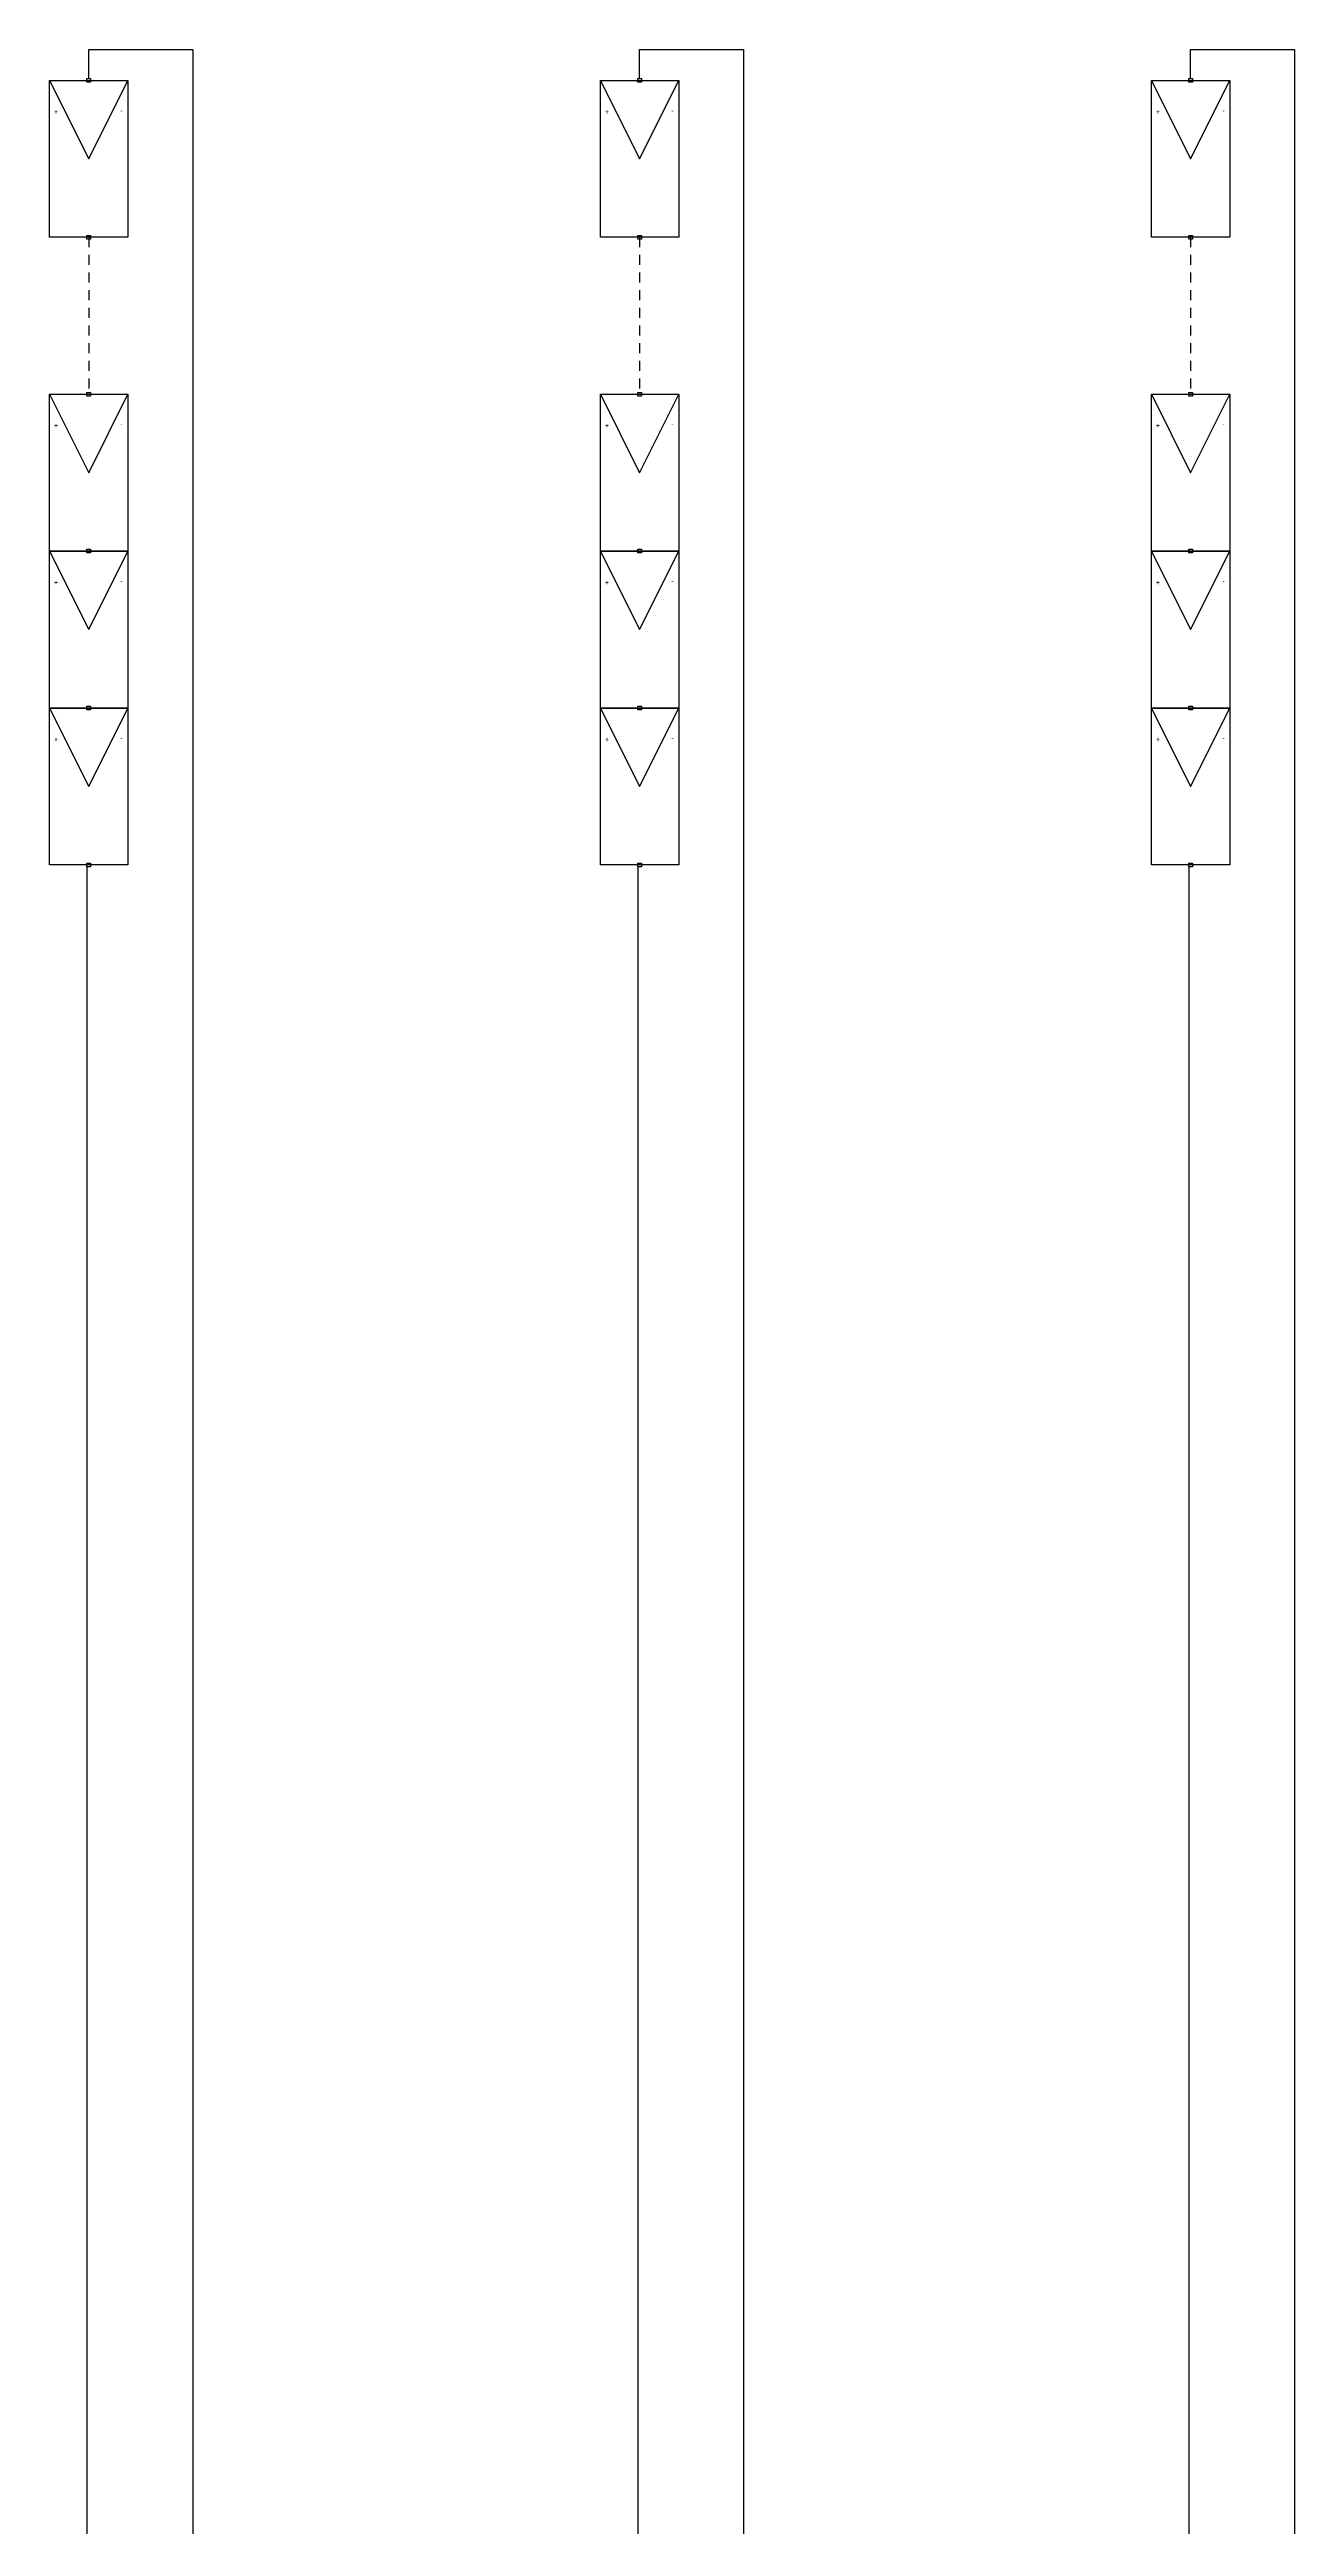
# Model space of a CAD drawing. Header units: inches. Extents: x 3 to 127, y -3 to 89.
# Drawn here: x 74.53 to 90.4, y 41.04 to 72.61 of the extents above; entities that cross this region are included whole.
import ezdxf

# ---------------------------------------------------------------- set-up
doc = ezdxf.new("R2010")
doc.units = ezdxf.units.IN
doc.header["$MEASUREMENT"] = 0
doc.linetypes.add('HIDDEN2', pattern=[0.1875, 0.125, -0.0625])
for name, color, linetype in [('GRY_20AWG', 9, 'Continuous'), ('SYMS', 7, 'Continuous'), ('WHT_12AWG', 7, 'Continuous')]:
    doc.layers.add(name, color=color, linetype=linetype)
doc.styles.add('WD', font='romans.shx')

# ---------------------------------------------------------------- blocks, each defined once
blk = doc.blocks.new('HT0_01')
for p, q in [((-0.0625, 0.0625), (0.0625, 0.0625)), ((-0.0625, -0.0625), (-0.0625, 0.0625)), ((0.0625, 0.0625), (0.0625, -0.0625)), ((0.0625, -0.0625), (-0.0625, -0.0625))]:
    blk.add_line(p, q)
at = {"style": 'WD', "flags": 1}
for tag, p in [('X4TERM01', (-0.0625, 0)), ('X2TERM01', (0, 0.0625)), ('X1TERM01', (0.0625, 0)), ('X8TERM01', (0, -0.0625))]:
    blk.add_attdef(tag, p, '', height=0.01, dxfattribs=at)
blk = doc.blocks.new('PVM')
at = {"color": 5}
for p, q in [((2, 1), (1, 0.5)), ((1, 0.5), (2, 0))]:
    blk.add_line(p, q, dxfattribs=at)
blk.add_lwpolyline([(0, 1), (2, 1), (2, 0), (0, 0)], close=True, dxfattribs=at)
at = {"layer": 'SYMS', "color": 5, "xscale": 0.3699338068975089, "yscale": 0.3699338068975089, "zscale": 0.3699338068975089}
for p in [(0, 0.5), (2, 0.5)]:
    blk.add_blockref('HT0_01', p, dxfattribs=at)
at = {"color": 5, "char_height": 0.065, "attachment_point": 1}
for s, insert, rotation in [('+', (1.625, 0.883), 180), ('-', (1.57, 0.067), 90)]:
    blk.add_mtext_dynamic_manual_height_columns(s, width=0.09892, gutter_width=0.325, heights=[0], dxfattribs=dict(at, insert=insert, rotation=rotation))

msp = doc.modelspace()

# ---------------------------------------------------------------- linework, layer by layer
at = {"color": 240, "linetype": 'HIDDEN2', "true_color": 0xed1f24}
for p, q in [((75.028, 70.217), (75.028, 68.217)), ((82.051, 70.217), (82.051, 68.217)), ((89.074, 70.217), (89.074, 68.217))]:
    msp.add_line(p, q, dxfattribs=at)
at = {"layer": 'GRY_20AWG', "color": 240, "true_color": 0xed1f24}
for p, q in [((75.028, 72.241), (75.028, 72.611)), ((75.028, 72.611), (76.353, 72.611)), ((82.051, 72.241), (82.051, 72.611)), ((82.051, 72.611), (83.375, 72.611)), ((89.074, 72.241), (89.074, 72.611)), ((89.074, 72.611), (90.398, 72.611)), ((75.005, 62.194), (75.005, 25.714)), ((82.028, 62.194), (82.028, 25.714)), ((89.051, 62.194), (89.051, 25.714))]:
    msp.add_line(p, q, dxfattribs=at)
at = {"layer": 'WHT_12AWG', "color": 240, "true_color": 0xed1f24}
for p, q in [((76.353, 72.611), (76.353, 24.813)), ((83.375, 72.611), (83.375, 24.813)), ((90.398, 72.611), (90.398, 24.813))]:
    msp.add_line(p, q, dxfattribs=at)

# ---------------------------------------------------------------- block references
at = {"layer": 'SYMS', "rotation": 90}
for p in [(75.528, 70.217), (82.551, 70.217), (89.574, 70.217), (75.528, 66.217), (82.551, 66.217), (89.574, 66.217), (75.528, 64.217), (82.551, 64.217), (89.574, 64.217), (75.528, 62.217), (82.551, 62.217), (89.574, 62.217)]:
    msp.add_blockref('PVM', p, dxfattribs=at)

doc.saveas('drawing.dxf')
